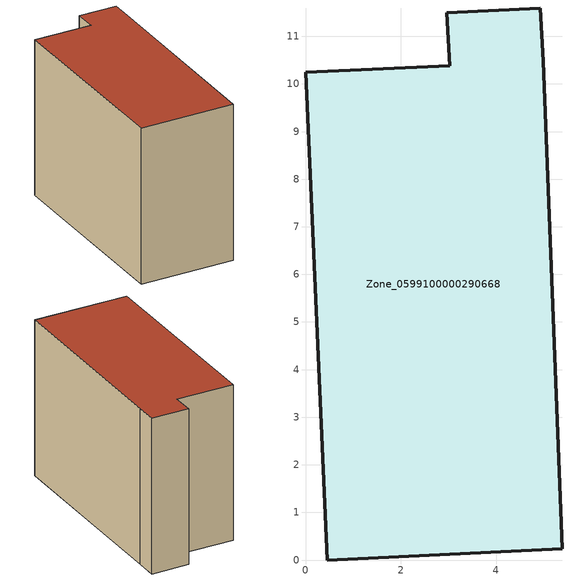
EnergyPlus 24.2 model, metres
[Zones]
Zone_0599100000290668
 floor ground (C_G): 4.93,11.6 4.99,10.47 5.39,0.24 0.45,0 0,10.24 3.03,10.38 2.96,11.49 z0
 wall outside (C_F): 4.99,10.47 4.93,11.6 2.96,11.49 3.03,10.38 0,10.24 0.45,0 5.39,0.24 4.99,10.47 z0:8.24
 roof outside (C_R): 5.39,0.24 4.99,10.47 4.93,11.6 2.96,11.49 3.03,10.38 0,10.24 0.45,0 z8.24
[BUILDING]
Pand.0599100000290668: North Axis=0; Terrain=City; Loads Convergence Tolerance Value=0.04; Temperature Convergence Tolerance Value=0.4; Solar Distribution=FullExterior; Maximum Number of Warmup Days=25; Minimum Number of Warmup Days=1
[Site:Location]
Rotterdam.The.Hague.AP_ZH_NLD Design_Conditions: Latitude=51.96; Longitude=4.45; Time Zone=1; Elevation=-4.5
[SITE:GROUNDTEMPERATURE:BUILDINGSURFACE]
18, 18, 18, 18, 18, 18, 18, 18, 18, 18, 18, 18
[MATERIAL] Thermal Absorptance=0.9; Solar Absorptance=0.7; Visible Absorptance=0.7
Name | Roughness | Thickness | Conductivity | Density | Specific Heat
G.TI.1946-1964 | MediumSmooth | 0.15 | 1 | 540 | 1210
F.TI.1946-1964 | Rough | 0.3 | 0.857143 | 1920 | 840
R.TI.1946-1964 | MediumRough | 0.2 | 0.277778 | 1500 | 1000
[CONSTRUCTION]
C_G: G.TI.1946-1964
C_F: F.TI.1946-1964
C_R: R.TI.1946-1964
[ZONE]
Zone_0599100000290668: Type=1; Multiplier=1; Ceiling Height=Autocalculate; Volume=Autocalculate; Floor Area=autocalculate; Part of Total Floor Area=Yes
[ZONEINFILTRATION:DESIGNFLOWRATE]
Infil_Zone_0599100000290668: Zone or ZoneList or Space or SpaceList=Zone_0599100000290668; Schedule=AlwaysOn; Design Flow Rate Calculation Method=Flow/Area; Flow Rate per Floor Area=0.003; Constant Term Coefficient=1; Temperature Term Coefficient=0; Velocity Term Coefficient=0; Velocity Squared Term Coefficient=0
[HVACTEMPLATE:ZONE:IDEALLOADSAIRSYSTEM]
Zone_0599100000290668: Maximum Heating Supply Air Temperature=50; Minimum Cooling Supply Air Temperature=13; Maximum Heating Supply Air Humidity Ratio=0.0156; Minimum Cooling Supply Air Humidity Ratio=0.0077; Heating Limit=NoLimit; Cooling Limit=NoLimit; Dehumidification Control Type=ConstantSensibleHeatRatio; Cooling Sensible Heat Ratio=0.7; Dehumidification Setpoint=60; Humidification Control Type=None; Humidification Setpoint=30; Outdoor Air Method=None; Outdoor Air Flow Rate per Person=0.00944; Outdoor Air Flow Rate per Zone Floor Area=0; Outdoor Air Flow Rate per Zone=0; Demand Controlled Ventilation Type=None; Outdoor Air Economizer Type=NoEconomizer; Heat Recovery Type=None; Sensible Heat Recovery Effectiveness=0.7; Latent Heat Recovery Effectiveness=0.65
[ZONECONTROL:THERMOSTAT]
ThermostatControl_Zone_0599100000290668: Zone or ZoneList=Zone_0599100000290668; Control Type Schedule=DualSetpointControlType; Control 1=Thermostat_Zone_0599100000290668; Temperature Difference Between Cutout And Setpoint=0
[THERMOSTATSETPOINT:DUALSETPOINT]
Thermostat_Zone_0599100000290668: Heating Setpoint Temperature Schedule=HeatingSetpoint_Zone_0599100000290668; Cooling Setpoint Temperature Schedule=CoolingSetpoint_Zone_0599100000290668
[SCHEDULE:COMPACT]
HeatingSetpoint_Zone_0599100000290668: Through: 12/31, For: AllDays, Until: 24:00, 21
CoolingSetpoint_Zone_0599100000290668: Through: 12/31, For: AllDays, Until: 24:00, 24
DualSetpointControlType: Through: 12/31, For: AllDays, Until: 24:00, 4
AlwaysOn: Through: 12/31, For: AllDays, Until: 24:00, 1
